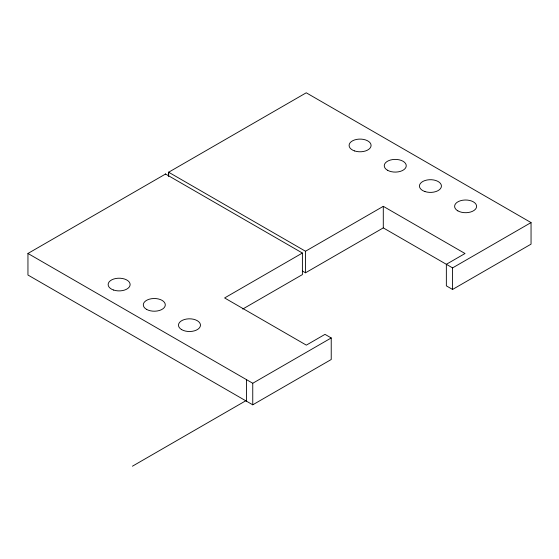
<?xml version="1.0" encoding="UTF-8"?>
<svg xmlns="http://www.w3.org/2000/svg" width="559" height="559" viewBox="0 0 559 559"><rect width="100%" height="100%" fill="white"/><g stroke="black" fill="none" stroke-linecap="round" stroke-linejoin="round"><path stroke-width="0.84" d="M242.732 309.043L302.398 274.602L302.398 253.038L224.606 297.954L306.339 345.134L325.003 334.359L331.228 337.95L331.228 359.507L252.752 404.814L27.95 275.021L27.95 253.465L165.541 174.031M168.462 175.568L168.462 172.123L305.507 251.243L383.292 206.334L465.025 253.52L446.355 264.295L446.355 285.859L452.573 289.45L531.05 244.143L531.05 222.587L306.248 92.794L168.65 172.235L168.65 176.546M302.482 271.059L305.507 272.799L383.292 227.89L452.573 267.894L531.05 222.587M27.95 253.465L252.752 383.257L331.228 337.95M132.42 466.206L245.757 400.775M165.352 173.919L302.398 253.038M452.573 267.894L452.573 289.45M383.292 206.334L383.292 227.89M305.507 251.243L305.507 272.799M252.752 383.257L252.752 404.814M246.533 379.666L246.533 401.222M457.828 210.848A10.998 6.352 0 0 0 476.233 207.997A10.998 6.352 0 0 0 462.754 200.22A10.998 6.352 0 0 0 457.828 210.848M424.931 191.548A10.998 6.352 0 0 0 441.435 186.049A10.998 6.352 0 0 0 424.931 180.55A10.998 6.352 0 0 0 424.931 191.548M146.521 309.351A10.998 6.352 0 0 0 164.926 306.5A10.998 6.352 0 0 0 151.454 298.723A10.998 6.352 0 0 0 146.521 309.351M354.588 150.937A10.998 6.352 0 0 0 371.085 145.438A10.998 6.352 0 0 0 354.588 139.939A10.998 6.352 0 0 0 354.588 150.937M181.696 329.656A10.998 6.352 0 0 0 200.101 326.805A10.998 6.352 0 0 0 186.629 319.028A10.998 6.352 0 0 0 181.696 329.656M387.478 170.236A10.998 6.352 0 0 0 405.883 167.386A10.998 6.352 0 0 0 392.411 159.608A10.998 6.352 0 0 0 387.478 170.236M113.631 290.051A10.998 6.352 0 0 0 130.128 284.552A10.998 6.352 0 0 0 113.631 279.053A10.998 6.352 0 0 0 113.631 290.051"/></g></svg>
